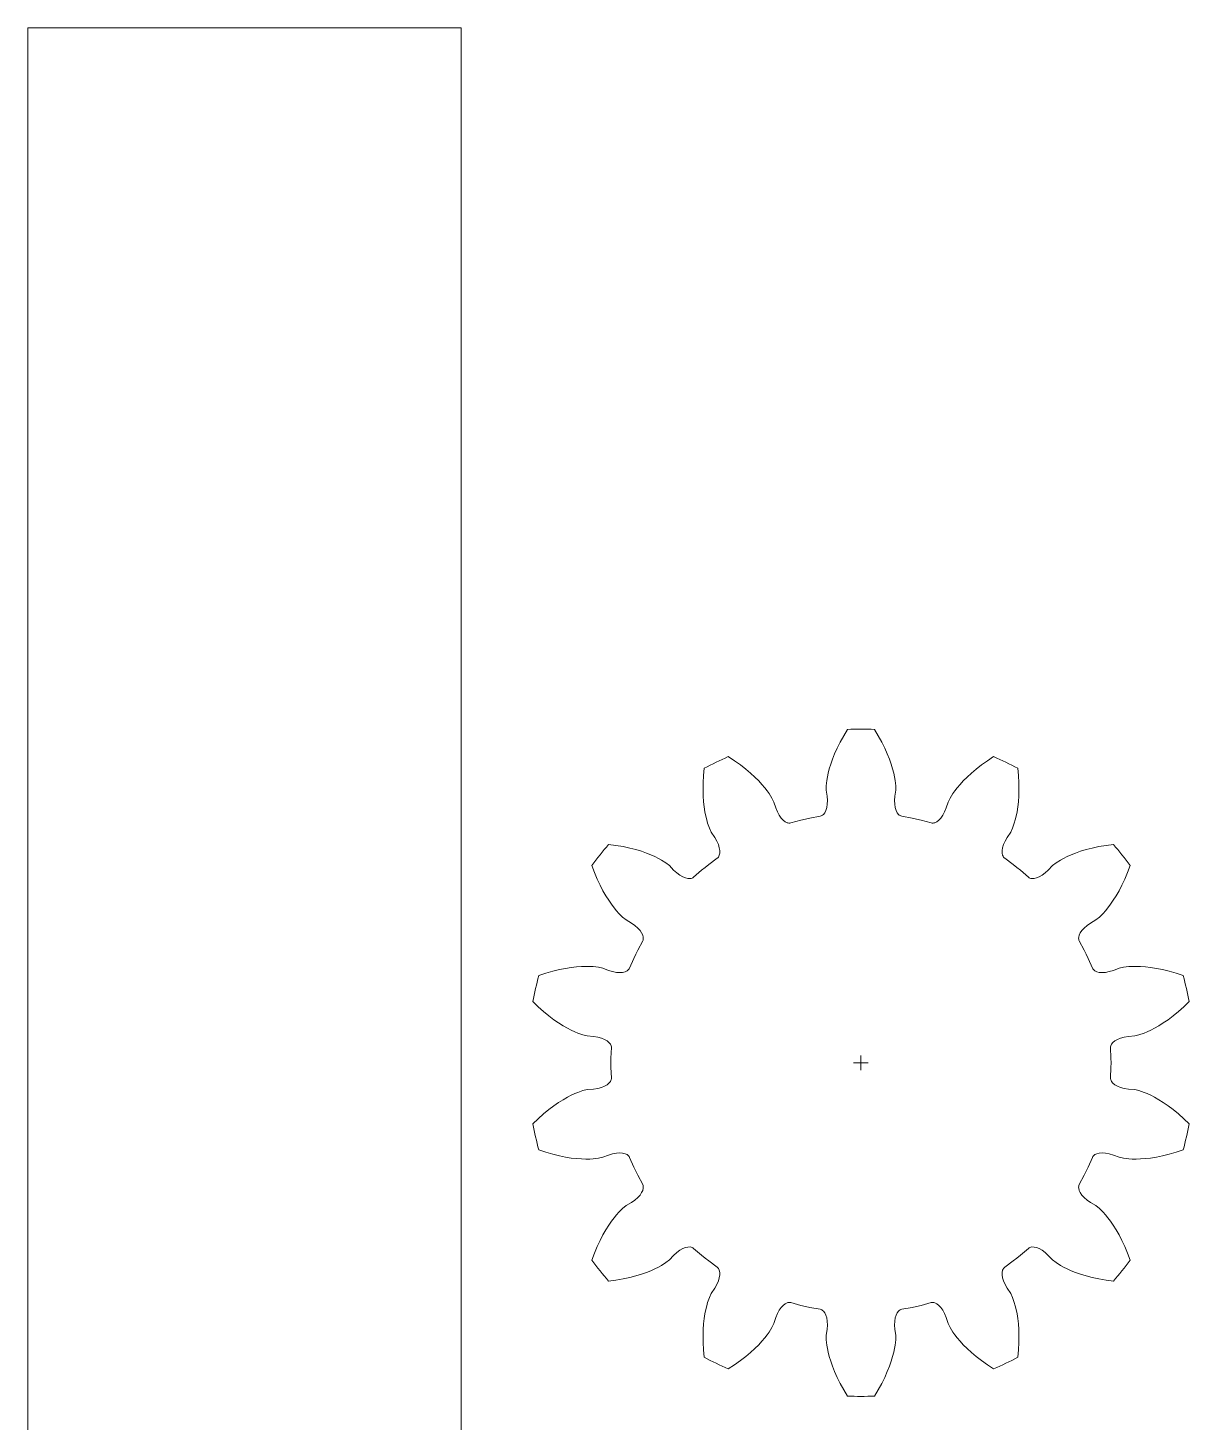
# Model space of a CAD drawing. Header units: millimetres. Extents: x 2 to 401, y -270 to -2.
# Drawn here: x 296 to 363, y -191.9 to -111.4 of the extents above; entities that cross this region are included whole.
import ezdxf

# ---------------------------------------------------------------- set-up
doc = ezdxf.new("R2010")
doc.units = ezdxf.units.MM
doc.header["$MEASUREMENT"] = 0
doc.layers.add('Layer 1', color=7, linetype='Continuous', lineweight=0)

# ---------------------------------------------------------------- blocks, each defined once
blk = doc.blocks.new('Block_6')
at = {"layer": 'Layer 1', "color": 12, "lineweight": 5, "true_color": 0xe30613}
for p, q in [((343.65, -171.14), (344.497, -171.14)), ((344.074, -170.717), (344.074, -171.563))]:
    blk.add_line(p, q, dxfattribs=at)
blk = doc.blocks.new('Block_5')
at = {"layer": 'Layer 1', "color": 12, "lineweight": 9, "true_color": 0xe30613}
blk.add_open_spline([(328.693, -182.134), (328.693, -182.134), (328.853, -181.748), (328.853, -181.748), (328.853, -181.748), (329.018, -181.393), (329.018, -181.393), (329.018, -181.393), (329.185, -181.07), (329.185, -181.07), (329.185, -181.07), (329.351, -180.779), (329.351, -180.779), (329.351, -180.779), (329.514, -180.519), (329.514, -180.519), (329.514, -180.519), (329.673, -180.288), (329.673, -180.288), (329.673, -180.288), (329.824, -180.087), (329.824, -180.087), (329.824, -180.087), (329.966, -179.914), (329.966, -179.914), (329.966, -179.914), (330.097, -179.767), (330.097, -179.767), (330.097, -179.767), (330.316, -179.549), (330.316, -179.549), (330.316, -179.549), (330.514, -179.387), (330.514, -179.387), (330.514, -179.387), (330.826, -179.206), (330.826, -179.206), (330.826, -179.206), (331.026, -179.064), (331.026, -179.064), (331.026, -179.064), (331.191, -178.92), (331.191, -178.92), (331.191, -178.92), (331.322, -178.777), (331.322, -178.777), (331.322, -178.777), (331.418, -178.639), (331.418, -178.639), (331.418, -178.639), (331.481, -178.507), (331.481, -178.507), (331.481, -178.507), (331.511, -178.384), (331.511, -178.384), (331.511, -178.384), (331.514, -178.327), (331.514, -178.327), (331.514, -178.327), (331.509, -178.273), (331.509, -178.273), (331.509, -178.273), (331.496, -178.222), (331.496, -178.222), (331.496, -178.222), (331.476, -178.175), (331.476, -178.175), (331.476, -178.175), (331.191, -177.638), (331.191, -177.638), (331.191, -177.638), (331.074, -177.4), (331.074, -177.4), (331.074, -177.4), (330.961, -177.161), (330.961, -177.161), (330.961, -177.161), (330.719, -176.602), (330.719, -176.602), (330.719, -176.602), (330.695, -176.557), (330.695, -176.557), (330.695, -176.557), (330.663, -176.516), (330.663, -176.516), (330.663, -176.516), (330.624, -176.479), (330.624, -176.479), (330.624, -176.479), (330.577, -176.445), (330.577, -176.445), (330.577, -176.445), (330.462, -176.392), (330.462, -176.392), (330.462, -176.392), (330.32, -176.359), (330.32, -176.359), (330.32, -176.359), (330.152, -176.348), (330.152, -176.348), (330.152, -176.348), (329.959, -176.361), (329.959, -176.361), (329.959, -176.361), (329.744, -176.4), (329.744, -176.4), (329.744, -176.4), (329.508, -176.468), (329.508, -176.468), (329.508, -176.468), (329.171, -176.599), (329.171, -176.599), (329.171, -176.599), (328.921, -176.653), (328.921, -176.653), (328.921, -176.653), (328.614, -176.689), (328.614, -176.689), (328.614, -176.689), (328.418, -176.699), (328.418, -176.699), (328.418, -176.699), (328.194, -176.702), (328.194, -176.702), (328.194, -176.702), (327.942, -176.695), (327.942, -176.695), (327.942, -176.695), (327.663, -176.675), (327.663, -176.675), (327.663, -176.675), (327.358, -176.641), (327.358, -176.641), (327.358, -176.641), (327.027, -176.589), (327.027, -176.589), (327.027, -176.589), (326.671, -176.518), (326.671, -176.518), (326.671, -176.518), (326.29, -176.426), (326.29, -176.426), (326.29, -176.426), (325.888, -176.31), (325.888, -176.31), (325.888, -176.31), (325.483, -176.175), (325.483, -176.175), (325.348, -175.678), (325.234, -175.176), (325.139, -174.67), (325.139, -174.67), (325.446, -174.372), (325.446, -174.372), (325.446, -174.372), (325.758, -174.093), (325.758, -174.093), (325.758, -174.093), (326.061, -173.845), (326.061, -173.845), (326.061, -173.845), (326.351, -173.627), (326.351, -173.627), (326.351, -173.627), (326.627, -173.436), (326.627, -173.436), (326.627, -173.436), (326.887, -173.273), (326.887, -173.273), (326.887, -173.273), (327.13, -173.134), (327.13, -173.134), (327.13, -173.134), (327.353, -173.018), (327.353, -173.018), (327.353, -173.018), (327.556, -172.924), (327.556, -172.924), (327.556, -172.924), (327.738, -172.848), (327.738, -172.848), (327.738, -172.848), (328.03, -172.747), (328.03, -172.747), (328.03, -172.747), (328.278, -172.687), (328.278, -172.687), (328.278, -172.687), (328.638, -172.659), (328.638, -172.659), (328.638, -172.659), (328.88, -172.618), (328.88, -172.618), (328.88, -172.618), (329.091, -172.56), (329.091, -172.56), (329.091, -172.56), (329.271, -172.488), (329.271, -172.488), (329.271, -172.488), (329.418, -172.405), (329.418, -172.405), (329.418, -172.405), (329.531, -172.314), (329.531, -172.314), (329.531, -172.314), (329.612, -172.216), (329.612, -172.216), (329.612, -172.216), (329.639, -172.165), (329.639, -172.165), (329.639, -172.165), (329.658, -172.115), (329.658, -172.115), (329.658, -172.115), (329.669, -172.064), (329.669, -172.064), (329.669, -172.064), (329.671, -172.013), (329.671, -172.013), (329.671, -172.013), (329.647, -171.404), (329.647, -171.404), (329.647, -171.404), (329.645, -171.14), (329.645, -171.14), (329.645, -171.14), (329.647, -170.875), (329.647, -170.875), (329.647, -170.875), (329.671, -170.267), (329.671, -170.267), (329.671, -170.267), (329.669, -170.216), (329.669, -170.216), (329.669, -170.216), (329.658, -170.165), (329.658, -170.165), (329.658, -170.165), (329.639, -170.114), (329.639, -170.114), (329.639, -170.114), (329.612, -170.064), (329.612, -170.064), (329.612, -170.064), (329.531, -169.966), (329.531, -169.966), (329.531, -169.966), (329.418, -169.874), (329.418, -169.874), (329.418, -169.874), (329.271, -169.791), (329.271, -169.791), (329.271, -169.791), (329.091, -169.72), (329.091, -169.72), (329.091, -169.72), (328.88, -169.662), (328.88, -169.662), (328.88, -169.662), (328.638, -169.621), (328.638, -169.621), (328.638, -169.621), (328.278, -169.592), (328.278, -169.592), (328.278, -169.592), (328.03, -169.533), (328.03, -169.533), (328.03, -169.533), (327.738, -169.431), (327.738, -169.431), (327.738, -169.431), (327.556, -169.356), (327.556, -169.356), (327.556, -169.356), (327.353, -169.261), (327.353, -169.261), (327.353, -169.261), (327.13, -169.146), (327.13, -169.146), (327.13, -169.146), (326.887, -169.007), (326.887, -169.007), (326.887, -169.007), (326.627, -168.843), (326.627, -168.843), (326.627, -168.843), (326.351, -168.653), (326.351, -168.653), (326.351, -168.653), (326.061, -168.435), (326.061, -168.435), (326.061, -168.435), (325.758, -168.186), (325.758, -168.186), (325.758, -168.186), (325.446, -167.908), (325.446, -167.908), (325.446, -167.908), (325.139, -167.61), (325.139, -167.61), (325.234, -167.104), (325.348, -166.602), (325.483, -166.105), (325.483, -166.105), (325.888, -165.969), (325.888, -165.969), (325.888, -165.969), (326.29, -165.854), (326.29, -165.854), (326.29, -165.854), (326.671, -165.761), (326.671, -165.761), (326.671, -165.761), (327.027, -165.691), (327.027, -165.691), (327.027, -165.691), (327.358, -165.639), (327.358, -165.639), (327.358, -165.639), (327.663, -165.605), (327.663, -165.605), (327.663, -165.605), (327.942, -165.585), (327.942, -165.585), (327.942, -165.585), (328.194, -165.577), (328.194, -165.577), (328.194, -165.577), (328.418, -165.58), (328.418, -165.58), (328.418, -165.58), (328.614, -165.591), (328.614, -165.591), (328.614, -165.591), (328.921, -165.627), (328.921, -165.627), (328.921, -165.627), (329.171, -165.681), (329.171, -165.681), (329.171, -165.681), (329.508, -165.811), (329.508, -165.811), (329.508, -165.811), (329.744, -165.879), (329.744, -165.879), (329.744, -165.879), (329.959, -165.919), (329.959, -165.919), (329.959, -165.919), (330.152, -165.932), (330.152, -165.932), (330.152, -165.932), (330.32, -165.921), (330.32, -165.921), (330.32, -165.921), (330.462, -165.888), (330.462, -165.888), (330.462, -165.888), (330.577, -165.834), (330.577, -165.834), (330.577, -165.834), (330.624, -165.801), (330.624, -165.801), (330.624, -165.801), (330.663, -165.764), (330.663, -165.764), (330.663, -165.764), (330.695, -165.722), (330.695, -165.722), (330.695, -165.722), (330.719, -165.677), (330.719, -165.677), (330.719, -165.677), (330.961, -165.119), (330.961, -165.119), (330.961, -165.119), (331.074, -164.879), (331.074, -164.879), (331.074, -164.879), (331.191, -164.642), (331.191, -164.642), (331.191, -164.642), (331.476, -164.104), (331.476, -164.104), (331.476, -164.104), (331.496, -164.058), (331.496, -164.058), (331.496, -164.058), (331.509, -164.007), (331.509, -164.007), (331.509, -164.007), (331.514, -163.953), (331.514, -163.953), (331.514, -163.953), (331.511, -163.896), (331.511, -163.896), (331.511, -163.896), (331.481, -163.773), (331.481, -163.773), (331.481, -163.773), (331.418, -163.641), (331.418, -163.641), (331.418, -163.641), (331.322, -163.502), (331.322, -163.502), (331.322, -163.502), (331.191, -163.36), (331.191, -163.36), (331.191, -163.36), (331.026, -163.216), (331.026, -163.216), (331.026, -163.216), (330.826, -163.074), (330.826, -163.074), (330.826, -163.074), (330.514, -162.892), (330.514, -162.892), (330.514, -162.892), (330.316, -162.731), (330.316, -162.731), (330.316, -162.731), (330.097, -162.513), (330.097, -162.513), (330.097, -162.513), (329.966, -162.366), (329.966, -162.366), (329.966, -162.366), (329.824, -162.193), (329.824, -162.193), (329.824, -162.193), (329.673, -161.991), (329.673, -161.991), (329.673, -161.991), (329.514, -161.761), (329.514, -161.761), (329.514, -161.761), (329.351, -161.501), (329.351, -161.501), (329.351, -161.501), (329.185, -161.209), (329.185, -161.209), (329.185, -161.209), (329.018, -160.887), (329.018, -160.887), (329.018, -160.887), (328.853, -160.532), (328.853, -160.532), (328.853, -160.532), (328.693, -160.146), (328.693, -160.146), (328.693, -160.146), (328.546, -159.744), (328.546, -159.744), (328.85, -159.329), (329.172, -158.926), (329.508, -158.537), (329.508, -158.537), (329.933, -158.591), (329.933, -158.591), (329.933, -158.591), (330.345, -158.661), (330.345, -158.661), (330.345, -158.661), (330.728, -158.743), (330.728, -158.743), (330.728, -158.743), (331.079, -158.834), (331.079, -158.834), (331.079, -158.834), (331.4, -158.931), (331.4, -158.931), (331.4, -158.931), (331.69, -159.032), (331.69, -159.032), (331.69, -159.032), (331.95, -159.136), (331.95, -159.136), (331.95, -159.136), (332.18, -159.238), (332.18, -159.238), (332.18, -159.238), (332.381, -159.338), (332.381, -159.338), (332.381, -159.338), (332.553, -159.433), (332.553, -159.433), (332.553, -159.433), (332.814, -159.598), (332.814, -159.598), (332.814, -159.598), (333.016, -159.755), (333.016, -159.755), (333.016, -159.755), (333.262, -160.019), (333.262, -160.019), (333.262, -160.019), (333.445, -160.182), (333.445, -160.182), (333.445, -160.182), (333.622, -160.311), (333.622, -160.311), (333.622, -160.311), (333.79, -160.407), (333.79, -160.407), (333.79, -160.407), (333.946, -160.47), (333.946, -160.47), (333.946, -160.47), (334.089, -160.502), (334.089, -160.502), (334.089, -160.502), (334.216, -160.504), (334.216, -160.504), (334.216, -160.504), (334.272, -160.494), (334.272, -160.494), (334.272, -160.494), (334.324, -160.477), (334.324, -160.477), (334.324, -160.477), (334.37, -160.454), (334.37, -160.454), (334.37, -160.454), (334.412, -160.424), (334.412, -160.424), (334.412, -160.424), (334.872, -160.026), (334.872, -160.026), (334.872, -160.026), (335.077, -159.859), (335.077, -159.859), (335.077, -159.859), (335.286, -159.696), (335.286, -159.696), (335.286, -159.696), (335.776, -159.335), (335.776, -159.335), (335.776, -159.335), (335.815, -159.302), (335.815, -159.302), (335.815, -159.302), (335.848, -159.262), (335.848, -159.262), (335.848, -159.262), (335.876, -159.215), (335.876, -159.215), (335.876, -159.215), (335.898, -159.162), (335.898, -159.162), (335.898, -159.162), (335.924, -159.038), (335.924, -159.038), (335.924, -159.038), (335.925, -158.892), (335.925, -158.892), (335.925, -158.892), (335.898, -158.726), (335.898, -158.726), (335.898, -158.726), (335.843, -158.541), (335.843, -158.541), (335.843, -158.541), (335.756, -158.34), (335.756, -158.34), (335.756, -158.34), (335.638, -158.125), (335.638, -158.125), (335.638, -158.125), (335.435, -157.826), (335.435, -157.826), (335.435, -157.826), (335.327, -157.594), (335.327, -157.594), (335.327, -157.594), (335.224, -157.303), (335.224, -157.303), (335.224, -157.303), (335.17, -157.114), (335.17, -157.114), (335.17, -157.114), (335.117, -156.896), (335.117, -156.896), (335.117, -156.896), (335.068, -156.649), (335.068, -156.649), (335.068, -156.649), (335.025, -156.372), (335.025, -156.372), (335.025, -156.372), (334.991, -156.067), (334.991, -156.067), (334.991, -156.067), (334.968, -155.733), (334.968, -155.733), (334.968, -155.733), (334.958, -155.37), (334.958, -155.37), (334.958, -155.37), (334.963, -154.979), (334.963, -154.979), (334.963, -154.979), (334.986, -154.561), (334.986, -154.561), (334.986, -154.561), (335.028, -154.135), (335.028, -154.135), (335.482, -153.894), (335.947, -153.67), (336.419, -153.466), (336.419, -153.466), (336.778, -153.698), (336.778, -153.698), (336.778, -153.698), (337.119, -153.941), (337.119, -153.941), (337.119, -153.941), (337.428, -154.18), (337.428, -154.18), (337.428, -154.18), (337.705, -154.414), (337.705, -154.414), (337.705, -154.414), (337.952, -154.641), (337.952, -154.641), (337.952, -154.641), (338.17, -154.858), (338.17, -154.858), (338.17, -154.858), (338.359, -155.064), (338.359, -155.064), (338.359, -155.064), (338.522, -155.257), (338.522, -155.257), (338.522, -155.257), (338.659, -155.434), (338.659, -155.434), (338.659, -155.434), (338.773, -155.593), (338.773, -155.593), (338.773, -155.593), (338.937, -155.856), (338.937, -155.856), (338.937, -155.856), (339.05, -156.085), (339.05, -156.085), (339.05, -156.085), (339.158, -156.429), (339.158, -156.429), (339.158, -156.429), (339.252, -156.656), (339.252, -156.656), (339.252, -156.656), (339.355, -156.849), (339.355, -156.849), (339.355, -156.849), (339.465, -157.008), (339.465, -157.008), (339.465, -157.008), (339.579, -157.133), (339.579, -157.133), (339.579, -157.133), (339.693, -157.223), (339.693, -157.223), (339.693, -157.223), (339.807, -157.28), (339.807, -157.28), (339.807, -157.28), (339.862, -157.296), (339.862, -157.296), (339.862, -157.296), (339.916, -157.303), (339.916, -157.303), (339.916, -157.303), (339.968, -157.302), (339.968, -157.302), (339.968, -157.302), (340.018, -157.293), (340.018, -157.293), (340.018, -157.293), (340.605, -157.134), (340.605, -157.134), (340.605, -157.134), (340.863, -157.073), (340.863, -157.073), (340.863, -157.073), (341.122, -157.016), (341.122, -157.016), (341.122, -157.016), (341.72, -156.904), (341.72, -156.904), (341.72, -156.904), (341.769, -156.891), (341.769, -156.891), (341.769, -156.891), (341.816, -156.869), (341.816, -156.869), (341.816, -156.869), (341.862, -156.839), (341.862, -156.839), (341.862, -156.839), (341.905, -156.801), (341.905, -156.801), (341.905, -156.801), (341.982, -156.701), (341.982, -156.701), (341.982, -156.701), (342.046, -156.57), (342.046, -156.57), (342.046, -156.57), (342.094, -156.408), (342.094, -156.408), (342.094, -156.408), (342.124, -156.217), (342.124, -156.217), (342.124, -156.217), (342.134, -155.998), (342.134, -155.998), (342.134, -155.998), (342.12, -155.753), (342.12, -155.753), (342.12, -155.753), (342.067, -155.396), (342.067, -155.396), (342.067, -155.396), (342.071, -155.141), (342.071, -155.141), (342.071, -155.141), (342.104, -154.833), (342.104, -154.833), (342.104, -154.833), (342.137, -154.64), (342.137, -154.64), (342.137, -154.64), (342.184, -154.421), (342.184, -154.421), (342.184, -154.421), (342.247, -154.177), (342.247, -154.177), (342.247, -154.177), (342.329, -153.909), (342.329, -153.909), (342.329, -153.909), (342.43, -153.619), (342.43, -153.619), (342.43, -153.619), (342.554, -153.308), (342.554, -153.308), (342.554, -153.308), (342.703, -152.976), (342.703, -152.976), (342.703, -152.976), (342.877, -152.626), (342.877, -152.626), (342.877, -152.626), (343.08, -152.26), (343.08, -152.26), (343.08, -152.26), (343.302, -151.895), (343.302, -151.895), (343.816, -151.874), (344.331, -151.874), (344.846, -151.895), (344.846, -151.895), (345.068, -152.26), (345.068, -152.26), (345.068, -152.26), (345.27, -152.626), (345.27, -152.626), (345.27, -152.626), (345.445, -152.976), (345.445, -152.976), (345.445, -152.976), (345.593, -153.308), (345.593, -153.308), (345.593, -153.308), (345.717, -153.619), (345.717, -153.619), (345.717, -153.619), (345.818, -153.909), (345.818, -153.909), (345.818, -153.909), (345.9, -154.177), (345.9, -154.177), (345.9, -154.177), (345.963, -154.421), (345.963, -154.421), (345.963, -154.421), (346.01, -154.64), (346.01, -154.64), (346.01, -154.64), (346.043, -154.833), (346.043, -154.833), (346.043, -154.833), (346.077, -155.141), (346.077, -155.141), (346.077, -155.141), (346.08, -155.396), (346.08, -155.396), (346.08, -155.396), (346.027, -155.753), (346.027, -155.753), (346.027, -155.753), (346.014, -155.998), (346.014, -155.998), (346.014, -155.998), (346.023, -156.217), (346.023, -156.217), (346.023, -156.217), (346.053, -156.408), (346.053, -156.408), (346.053, -156.408), (346.101, -156.57), (346.101, -156.57), (346.101, -156.57), (346.165, -156.701), (346.165, -156.701), (346.165, -156.701), (346.243, -156.801), (346.243, -156.801), (346.243, -156.801), (346.286, -156.839), (346.286, -156.839), (346.286, -156.839), (346.331, -156.869), (346.331, -156.869), (346.331, -156.869), (346.378, -156.891), (346.378, -156.891), (346.378, -156.891), (346.428, -156.904), (346.428, -156.904), (346.428, -156.904), (347.026, -157.016), (347.026, -157.016), (347.026, -157.016), (347.284, -157.073), (347.284, -157.073), (347.284, -157.073), (347.542, -157.134), (347.542, -157.134), (347.542, -157.134), (348.129, -157.293), (348.129, -157.293), (348.129, -157.293), (348.18, -157.302), (348.18, -157.302), (348.18, -157.302), (348.232, -157.303), (348.232, -157.303), (348.232, -157.303), (348.286, -157.296), (348.286, -157.296), (348.286, -157.296), (348.341, -157.28), (348.341, -157.28), (348.341, -157.28), (348.454, -157.223), (348.454, -157.223), (348.454, -157.223), (348.569, -157.133), (348.569, -157.133), (348.569, -157.133), (348.682, -157.008), (348.682, -157.008), (348.682, -157.008), (348.792, -156.849), (348.792, -156.849), (348.792, -156.849), (348.895, -156.656), (348.895, -156.656), (348.895, -156.656), (348.99, -156.429), (348.99, -156.429), (348.99, -156.429), (349.097, -156.085), (349.097, -156.085), (349.097, -156.085), (349.211, -155.856), (349.211, -155.856), (349.211, -155.856), (349.374, -155.593), (349.374, -155.593), (349.374, -155.593), (349.488, -155.434), (349.488, -155.434), (349.488, -155.434), (349.626, -155.257), (349.626, -155.257), (349.626, -155.257), (349.788, -155.064), (349.788, -155.064), (349.788, -155.064), (349.978, -154.858), (349.978, -154.858), (349.978, -154.858), (350.195, -154.641), (350.195, -154.641), (350.195, -154.641), (350.442, -154.414), (350.442, -154.414), (350.442, -154.414), (350.719, -154.18), (350.719, -154.18), (350.719, -154.18), (351.029, -153.941), (351.029, -153.941), (351.029, -153.941), (351.37, -153.698), (351.37, -153.698), (351.37, -153.698), (351.728, -153.466), (351.728, -153.466), (352.201, -153.67), (352.665, -153.894), (353.119, -154.135), (353.119, -154.135), (353.161, -154.561), (353.161, -154.561), (353.161, -154.561), (353.184, -154.979), (353.184, -154.979), (353.184, -154.979), (353.19, -155.37), (353.19, -155.37), (353.19, -155.37), (353.179, -155.733), (353.179, -155.733), (353.179, -155.733), (353.156, -156.067), (353.156, -156.067), (353.156, -156.067), (353.122, -156.372), (353.122, -156.372), (353.122, -156.372), (353.079, -156.649), (353.079, -156.649), (353.079, -156.649), (353.03, -156.896), (353.03, -156.896), (353.03, -156.896), (352.977, -157.114), (352.977, -157.114), (352.977, -157.114), (352.923, -157.303), (352.923, -157.303), (352.923, -157.303), (352.82, -157.594), (352.82, -157.594), (352.82, -157.594), (352.712, -157.826), (352.712, -157.826), (352.712, -157.826), (352.51, -158.125), (352.51, -158.125), (352.51, -158.125), (352.391, -158.34), (352.391, -158.34), (352.391, -158.34), (352.305, -158.541), (352.305, -158.541), (352.305, -158.541), (352.249, -158.726), (352.249, -158.726), (352.249, -158.726), (352.222, -158.892), (352.222, -158.892), (352.222, -158.892), (352.223, -159.038), (352.223, -159.038), (352.223, -159.038), (352.249, -159.162), (352.249, -159.162), (352.249, -159.162), (352.271, -159.215), (352.271, -159.215), (352.271, -159.215), (352.299, -159.262), (352.299, -159.262), (352.299, -159.262), (352.333, -159.302), (352.333, -159.302), (352.333, -159.302), (352.371, -159.335), (352.371, -159.335), (352.371, -159.335), (352.861, -159.696), (352.861, -159.696), (352.861, -159.696), (353.07, -159.859), (353.07, -159.859), (353.07, -159.859), (353.275, -160.026), (353.275, -160.026), (353.275, -160.026), (353.736, -160.424), (353.736, -160.424), (353.736, -160.424), (353.777, -160.454), (353.777, -160.454), (353.777, -160.454), (353.823, -160.477), (353.823, -160.477), (353.823, -160.477), (353.875, -160.494), (353.875, -160.494), (353.875, -160.494), (353.932, -160.504), (353.932, -160.504), (353.932, -160.504), (354.058, -160.502), (354.058, -160.502), (354.058, -160.502), (354.201, -160.47), (354.201, -160.47), (354.201, -160.47), (354.357, -160.407), (354.357, -160.407), (354.357, -160.407), (354.525, -160.311), (354.525, -160.311), (354.525, -160.311), (354.702, -160.182), (354.702, -160.182), (354.702, -160.182), (354.885, -160.019), (354.885, -160.019), (354.885, -160.019), (355.132, -159.755), (355.132, -159.755), (355.132, -159.755), (355.333, -159.598), (355.333, -159.598), (355.333, -159.598), (355.595, -159.433), (355.595, -159.433), (355.595, -159.433), (355.767, -159.338), (355.767, -159.338), (355.767, -159.338), (355.967, -159.238), (355.967, -159.238), (355.967, -159.238), (356.197, -159.136), (356.197, -159.136), (356.197, -159.136), (356.457, -159.032), (356.457, -159.032), (356.457, -159.032), (356.747, -158.931), (356.747, -158.931), (356.747, -158.931), (357.068, -158.834), (357.068, -158.834), (357.068, -158.834), (357.42, -158.743), (357.42, -158.743), (357.42, -158.743), (357.802, -158.661), (357.802, -158.661), (357.802, -158.661), (358.215, -158.591), (358.215, -158.591), (358.215, -158.591), (358.639, -158.537), (358.639, -158.537), (358.976, -158.926), (359.297, -159.329), (359.601, -159.744), (359.601, -159.744), (359.454, -160.146), (359.454, -160.146), (359.454, -160.146), (359.294, -160.532), (359.294, -160.532), (359.294, -160.532), (359.129, -160.887), (359.129, -160.887), (359.129, -160.887), (358.963, -161.209), (358.963, -161.209), (358.963, -161.209), (358.796, -161.501), (358.796, -161.501), (358.796, -161.501), (358.633, -161.761), (358.633, -161.761), (358.633, -161.761), (358.474, -161.991), (358.474, -161.991), (358.474, -161.991), (358.323, -162.193), (358.323, -162.193), (358.323, -162.193), (358.181, -162.366), (358.181, -162.366), (358.181, -162.366), (358.051, -162.513), (358.051, -162.513), (358.051, -162.513), (357.831, -162.731), (357.831, -162.731), (357.831, -162.731), (357.633, -162.892), (357.633, -162.892), (357.633, -162.892), (357.321, -163.074), (357.321, -163.074), (357.321, -163.074), (357.121, -163.216), (357.121, -163.216), (357.121, -163.216), (356.956, -163.36), (356.956, -163.36), (356.956, -163.36), (356.826, -163.502), (356.826, -163.502), (356.826, -163.502), (356.729, -163.641), (356.729, -163.641), (356.729, -163.641), (356.666, -163.773), (356.666, -163.773), (356.666, -163.773), (356.636, -163.896), (356.636, -163.896), (356.636, -163.896), (356.633, -163.953), (356.633, -163.953), (356.633, -163.953), (356.638, -164.007), (356.638, -164.007), (356.638, -164.007), (356.651, -164.058), (356.651, -164.058), (356.651, -164.058), (356.671, -164.104), (356.671, -164.104), (356.671, -164.104), (356.957, -164.642), (356.957, -164.642), (356.957, -164.642), (357.073, -164.879), (357.073, -164.879), (357.073, -164.879), (357.186, -165.119), (357.186, -165.119), (357.186, -165.119), (357.428, -165.677), (357.428, -165.677), (357.428, -165.677), (357.452, -165.722), (357.452, -165.722), (357.452, -165.722), (357.484, -165.764), (357.484, -165.764), (357.484, -165.764), (357.524, -165.801), (357.524, -165.801), (357.524, -165.801), (357.57, -165.834), (357.57, -165.834), (357.57, -165.834), (357.685, -165.888), (357.685, -165.888), (357.685, -165.888), (357.827, -165.921), (357.827, -165.921), (357.827, -165.921), (357.996, -165.932), (357.996, -165.932), (357.996, -165.932), (358.188, -165.919), (358.188, -165.919), (358.188, -165.919), (358.404, -165.879), (358.404, -165.879), (358.404, -165.879), (358.64, -165.811), (358.64, -165.811), (358.64, -165.811), (358.976, -165.681), (358.976, -165.681), (358.976, -165.681), (359.226, -165.627), (359.226, -165.627), (359.226, -165.627), (359.533, -165.591), (359.533, -165.591), (359.533, -165.591), (359.729, -165.58), (359.729, -165.58), (359.729, -165.58), (359.953, -165.577), (359.953, -165.577), (359.953, -165.577), (360.205, -165.585), (360.205, -165.585), (360.205, -165.585), (360.484, -165.605), (360.484, -165.605), (360.484, -165.605), (360.789, -165.639), (360.789, -165.639), (360.789, -165.639), (361.121, -165.691), (361.121, -165.691), (361.121, -165.691), (361.477, -165.761), (361.477, -165.761), (361.477, -165.761), (361.857, -165.854), (361.857, -165.854), (361.857, -165.854), (362.259, -165.969), (362.259, -165.969), (362.259, -165.969), (362.665, -166.105), (362.665, -166.105), (362.799, -166.602), (362.914, -167.104), (363.008, -167.61), (363.008, -167.61), (362.701, -167.908), (362.701, -167.908), (362.701, -167.908), (362.389, -168.186), (362.389, -168.186), (362.389, -168.186), (362.087, -168.435), (362.087, -168.435), (362.087, -168.435), (361.797, -168.653), (361.797, -168.653), (361.797, -168.653), (361.521, -168.843), (361.521, -168.843), (361.521, -168.843), (361.261, -169.007), (361.261, -169.007), (361.261, -169.007), (361.018, -169.146), (361.018, -169.146), (361.018, -169.146), (360.794, -169.261), (360.794, -169.261), (360.794, -169.261), (360.591, -169.356), (360.591, -169.356), (360.591, -169.356), (360.41, -169.431), (360.41, -169.431), (360.41, -169.431), (360.117, -169.533), (360.117, -169.533), (360.117, -169.533), (359.869, -169.592), (359.869, -169.592), (359.869, -169.592), (359.509, -169.621), (359.509, -169.621), (359.509, -169.621), (359.267, -169.662), (359.267, -169.662), (359.267, -169.662), (359.056, -169.72), (359.056, -169.72), (359.056, -169.72), (358.877, -169.791), (358.877, -169.791), (358.877, -169.791), (358.73, -169.874), (358.73, -169.874), (358.73, -169.874), (358.616, -169.966), (358.616, -169.966), (358.616, -169.966), (358.535, -170.064), (358.535, -170.064), (358.535, -170.064), (358.508, -170.114), (358.508, -170.114), (358.508, -170.114), (358.489, -170.165), (358.489, -170.165), (358.489, -170.165), (358.478, -170.216), (358.478, -170.216), (358.478, -170.216), (358.476, -170.267), (358.476, -170.267), (358.476, -170.267), (358.5, -170.875), (358.5, -170.875), (358.5, -170.875), (358.502, -171.14), (358.502, -171.14), (358.502, -171.14), (358.5, -171.404), (358.5, -171.404), (358.5, -171.404), (358.476, -172.013), (358.476, -172.013), (358.476, -172.013), (358.478, -172.064), (358.478, -172.064), (358.478, -172.064), (358.489, -172.115), (358.489, -172.115), (358.489, -172.115), (358.508, -172.165), (358.508, -172.165), (358.508, -172.165), (358.535, -172.216), (358.535, -172.216), (358.535, -172.216), (358.616, -172.314), (358.616, -172.314), (358.616, -172.314), (358.73, -172.405), (358.73, -172.405), (358.73, -172.405), (358.877, -172.488), (358.877, -172.488), (358.877, -172.488), (359.056, -172.56), (359.056, -172.56), (359.056, -172.56), (359.267, -172.618), (359.267, -172.618), (359.267, -172.618), (359.509, -172.659), (359.509, -172.659), (359.509, -172.659), (359.869, -172.687), (359.869, -172.687), (359.869, -172.687), (360.117, -172.747), (360.117, -172.747), (360.117, -172.747), (360.41, -172.848), (360.41, -172.848), (360.41, -172.848), (360.591, -172.924), (360.591, -172.924), (360.591, -172.924), (360.794, -173.018), (360.794, -173.018), (360.794, -173.018), (361.018, -173.134), (361.018, -173.134), (361.018, -173.134), (361.261, -173.273), (361.261, -173.273), (361.261, -173.273), (361.521, -173.436), (361.521, -173.436), (361.521, -173.436), (361.797, -173.627), (361.797, -173.627), (361.797, -173.627), (362.087, -173.845), (362.087, -173.845), (362.087, -173.845), (362.389, -174.093), (362.389, -174.093), (362.389, -174.093), (362.701, -174.372), (362.701, -174.372), (362.701, -174.372), (363.008, -174.67), (363.008, -174.67), (362.914, -175.176), (362.799, -175.678), (362.665, -176.175), (362.665, -176.175), (362.259, -176.31), (362.259, -176.31), (362.259, -176.31), (361.857, -176.426), (361.857, -176.426), (361.857, -176.426), (361.477, -176.518), (361.477, -176.518), (361.477, -176.518), (361.121, -176.589), (361.121, -176.589), (361.121, -176.589), (360.789, -176.641), (360.789, -176.641), (360.789, -176.641), (360.484, -176.675), (360.484, -176.675), (360.484, -176.675), (360.205, -176.695), (360.205, -176.695), (360.205, -176.695), (359.953, -176.702), (359.953, -176.702), (359.953, -176.702), (359.729, -176.699), (359.729, -176.699), (359.729, -176.699), (359.533, -176.689), (359.533, -176.689), (359.533, -176.689), (359.226, -176.653), (359.226, -176.653), (359.226, -176.653), (358.976, -176.599), (358.976, -176.599), (358.976, -176.599), (358.64, -176.468), (358.64, -176.468), (358.64, -176.468), (358.404, -176.4), (358.404, -176.4), (358.404, -176.4), (358.188, -176.361), (358.188, -176.361), (358.188, -176.361), (357.996, -176.348), (357.996, -176.348), (357.996, -176.348), (357.827, -176.359), (357.827, -176.359), (357.827, -176.359), (357.685, -176.392), (357.685, -176.392), (357.685, -176.392), (357.57, -176.445), (357.57, -176.445), (357.57, -176.445), (357.524, -176.479), (357.524, -176.479), (357.524, -176.479), (357.484, -176.516), (357.484, -176.516), (357.484, -176.516), (357.452, -176.557), (357.452, -176.557), (357.452, -176.557), (357.428, -176.602), (357.428, -176.602), (357.428, -176.602), (357.186, -177.161), (357.186, -177.161), (357.186, -177.161), (357.073, -177.4), (357.073, -177.4), (357.073, -177.4), (356.957, -177.638), (356.957, -177.638), (356.957, -177.638), (356.671, -178.175), (356.671, -178.175), (356.671, -178.175), (356.651, -178.222), (356.651, -178.222), (356.651, -178.222), (356.638, -178.273), (356.638, -178.273), (356.638, -178.273), (356.633, -178.327), (356.633, -178.327), (356.633, -178.327), (356.636, -178.384), (356.636, -178.384), (356.636, -178.384), (356.666, -178.507), (356.666, -178.507), (356.666, -178.507), (356.729, -178.639), (356.729, -178.639), (356.729, -178.639), (356.826, -178.777), (356.826, -178.777), (356.826, -178.777), (356.956, -178.92), (356.956, -178.92), (356.956, -178.92), (357.121, -179.064), (357.121, -179.064), (357.121, -179.064), (357.321, -179.206), (357.321, -179.206), (357.321, -179.206), (357.633, -179.387), (357.633, -179.387), (357.633, -179.387), (357.831, -179.549), (357.831, -179.549), (357.831, -179.549), (358.051, -179.767), (358.051, -179.767), (358.051, -179.767), (358.181, -179.914), (358.181, -179.914), (358.181, -179.914), (358.323, -180.087), (358.323, -180.087), (358.323, -180.087), (358.474, -180.288), (358.474, -180.288), (358.474, -180.288), (358.633, -180.519), (358.633, -180.519), (358.633, -180.519), (358.796, -180.779), (358.796, -180.779), (358.796, -180.779), (358.963, -181.07), (358.963, -181.07), (358.963, -181.07), (359.129, -181.393), (359.129, -181.393), (359.129, -181.393), (359.294, -181.748), (359.294, -181.748), (359.294, -181.748), (359.454, -182.134), (359.454, -182.134), (359.454, -182.134), (359.601, -182.535), (359.601, -182.535), (359.297, -182.951), (358.976, -183.353), (358.639, -183.743), (358.639, -183.743), (358.215, -183.688), (358.215, -183.688), (358.215, -183.688), (357.802, -183.618), (357.802, -183.618), (357.802, -183.618), (357.42, -183.536), (357.42, -183.536), (357.42, -183.536), (357.068, -183.446), (357.068, -183.446), (357.068, -183.446), (356.747, -183.348), (356.747, -183.348), (356.747, -183.348), (356.457, -183.247), (356.457, -183.247), (356.457, -183.247), (356.197, -183.144), (356.197, -183.144), (356.197, -183.144), (355.967, -183.041), (355.967, -183.041), (355.967, -183.041), (355.767, -182.941), (355.767, -182.941), (355.767, -182.941), (355.595, -182.847), (355.595, -182.847), (355.595, -182.847), (355.333, -182.681), (355.333, -182.681), (355.333, -182.681), (355.132, -182.524), (355.132, -182.524), (355.132, -182.524), (354.885, -182.26), (354.885, -182.26), (354.885, -182.26), (354.702, -182.097), (354.702, -182.097), (354.702, -182.097), (354.525, -181.968), (354.525, -181.968), (354.525, -181.968), (354.357, -181.873), (354.357, -181.873), (354.357, -181.873), (354.201, -181.809), (354.201, -181.809), (354.201, -181.809), (354.058, -181.778), (354.058, -181.778), (354.058, -181.778), (353.932, -181.776), (353.932, -181.776), (353.932, -181.776), (353.875, -181.785), (353.875, -181.785), (353.875, -181.785), (353.823, -181.802), (353.823, -181.802), (353.823, -181.802), (353.777, -181.826), (353.777, -181.826), (353.777, -181.826), (353.736, -181.856), (353.736, -181.856), (353.736, -181.856), (353.275, -182.254), (353.275, -182.254), (353.275, -182.254), (353.07, -182.421), (353.07, -182.421), (353.07, -182.421), (352.861, -182.584), (352.861, -182.584), (352.861, -182.584), (352.371, -182.944), (352.371, -182.944), (352.371, -182.944), (352.333, -182.978), (352.333, -182.978), (352.333, -182.978), (352.299, -183.018), (352.299, -183.018), (352.299, -183.018), (352.271, -183.064), (352.271, -183.064), (352.271, -183.064), (352.249, -183.117), (352.249, -183.117), (352.249, -183.117), (352.223, -183.241), (352.223, -183.241), (352.223, -183.241), (352.222, -183.387), (352.222, -183.387), (352.222, -183.387), (352.249, -183.554), (352.249, -183.554), (352.249, -183.554), (352.305, -183.739), (352.305, -183.739), (352.305, -183.739), (352.391, -183.94), (352.391, -183.94), (352.391, -183.94), (352.51, -184.155), (352.51, -184.155), (352.51, -184.155), (352.712, -184.454), (352.712, -184.454), (352.712, -184.454), (352.82, -184.685), (352.82, -184.685), (352.82, -184.685), (352.923, -184.977), (352.923, -184.977), (352.923, -184.977), (352.977, -185.166), (352.977, -185.166), (352.977, -185.166), (353.03, -185.383), (353.03, -185.383), (353.03, -185.383), (353.079, -185.631), (353.079, -185.631), (353.079, -185.631), (353.122, -185.907), (353.122, -185.907), (353.122, -185.907), (353.156, -186.212), (353.156, -186.212), (353.156, -186.212), (353.179, -186.547), (353.179, -186.547), (353.179, -186.547), (353.19, -186.91), (353.19, -186.91), (353.19, -186.91), (353.184, -187.301), (353.184, -187.301), (353.184, -187.301), (353.161, -187.719), (353.161, -187.719), (353.161, -187.719), (353.119, -188.144), (353.119, -188.144), (352.665, -188.386), (352.201, -188.609), (351.728, -188.814), (351.728, -188.814), (351.37, -188.581), (351.37, -188.581), (351.37, -188.581), (351.029, -188.339), (351.029, -188.339), (351.029, -188.339), (350.719, -188.099), (350.719, -188.099), (350.719, -188.099), (350.442, -187.865), (350.442, -187.865), (350.442, -187.865), (350.195, -187.638), (350.195, -187.638), (350.195, -187.638), (349.978, -187.421), (349.978, -187.421), (349.978, -187.421), (349.788, -187.215), (349.788, -187.215), (349.788, -187.215), (349.626, -187.023), (349.626, -187.023), (349.626, -187.023), (349.488, -186.846), (349.488, -186.846), (349.488, -186.846), (349.374, -186.686), (349.374, -186.686), (349.374, -186.686), (349.211, -186.424), (349.211, -186.424), (349.211, -186.424), (349.097, -186.195), (349.097, -186.195), (349.097, -186.195), (348.99, -185.85), (348.99, -185.85), (348.99, -185.85), (348.895, -185.624), (348.895, -185.624), (348.895, -185.624), (348.792, -185.431), (348.792, -185.431), (348.792, -185.431), (348.682, -185.272), (348.682, -185.272), (348.682, -185.272), (348.569, -185.147), (348.569, -185.147), (348.569, -185.147), (348.454, -185.056), (348.454, -185.056), (348.454, -185.056), (348.341, -185), (348.341, -185), (348.341, -185), (348.286, -184.984), (348.286, -184.984), (348.286, -184.984), (348.232, -184.977), (348.232, -184.977), (348.232, -184.977), (348.18, -184.978), (348.18, -184.978), (348.18, -184.978), (348.129, -184.987), (348.129, -184.987), (348.129, -184.987), (347.542, -185.146), (347.542, -185.146), (347.542, -185.146), (347.284, -185.207), (347.284, -185.207), (347.284, -185.207), (347.026, -185.263), (347.026, -185.263), (347.026, -185.263), (346.428, -185.375), (346.428, -185.375), (346.428, -185.375), (346.378, -185.389), (346.378, -185.389), (346.378, -185.389), (346.331, -185.41), (346.331, -185.41), (346.331, -185.41), (346.286, -185.44), (346.286, -185.44), (346.286, -185.44), (346.243, -185.478), (346.243, -185.478), (346.243, -185.478), (346.165, -185.579), (346.165, -185.579), (346.165, -185.579), (346.101, -185.71), (346.101, -185.71), (346.101, -185.71), (346.053, -185.872), (346.053, -185.872), (346.053, -185.872), (346.023, -186.063), (346.023, -186.063), (346.023, -186.063), (346.014, -186.281), (346.014, -186.281), (346.014, -186.281), (346.027, -186.526), (346.027, -186.526), (346.027, -186.526), (346.08, -186.883), (346.08, -186.883), (346.08, -186.883), (346.077, -187.139), (346.077, -187.139), (346.077, -187.139), (346.043, -187.446), (346.043, -187.446), (346.043, -187.446), (346.01, -187.64), (346.01, -187.64), (346.01, -187.64), (345.963, -187.859), (345.963, -187.859), (345.963, -187.859), (345.9, -188.103), (345.9, -188.103), (345.9, -188.103), (345.818, -188.371), (345.818, -188.371), (345.818, -188.371), (345.717, -188.66), (345.717, -188.66), (345.717, -188.66), (345.593, -188.972), (345.593, -188.972), (345.593, -188.972), (345.445, -189.303), (345.445, -189.303), (345.445, -189.303), (345.27, -189.653), (345.27, -189.653), (345.27, -189.653), (345.068, -190.02), (345.068, -190.02), (345.068, -190.02), (344.846, -190.385), (344.846, -190.385), (344.331, -190.406), (343.816, -190.406), (343.302, -190.385), (343.302, -190.385), (343.08, -190.02), (343.08, -190.02), (343.08, -190.02), (342.877, -189.653), (342.877, -189.653), (342.877, -189.653), (342.703, -189.303), (342.703, -189.303), (342.703, -189.303), (342.554, -188.972), (342.554, -188.972), (342.554, -188.972), (342.43, -188.66), (342.43, -188.66), (342.43, -188.66), (342.329, -188.371), (342.329, -188.371), (342.329, -188.371), (342.247, -188.103), (342.247, -188.103), (342.247, -188.103), (342.184, -187.859), (342.184, -187.859), (342.184, -187.859), (342.137, -187.64), (342.137, -187.64), (342.137, -187.64), (342.104, -187.446), (342.104, -187.446), (342.104, -187.446), (342.071, -187.139), (342.071, -187.139), (342.071, -187.139), (342.067, -186.883), (342.067, -186.883), (342.067, -186.883), (342.12, -186.526), (342.12, -186.526), (342.12, -186.526), (342.134, -186.281), (342.134, -186.281), (342.134, -186.281), (342.124, -186.063), (342.124, -186.063), (342.124, -186.063), (342.094, -185.872), (342.094, -185.872), (342.094, -185.872), (342.046, -185.71), (342.046, -185.71), (342.046, -185.71), (341.982, -185.579), (341.982, -185.579), (341.982, -185.579), (341.905, -185.478), (341.905, -185.478), (341.905, -185.478), (341.862, -185.44), (341.862, -185.44), (341.862, -185.44), (341.816, -185.41), (341.816, -185.41), (341.816, -185.41), (341.769, -185.389), (341.769, -185.389), (341.769, -185.389), (341.72, -185.375), (341.72, -185.375), (341.72, -185.375), (341.122, -185.263), (341.122, -185.263), (341.122, -185.263), (340.863, -185.207), (340.863, -185.207), (340.863, -185.207), (340.605, -185.146), (340.605, -185.146), (340.605, -185.146), (340.018, -184.987), (340.018, -184.987), (340.018, -184.987), (339.968, -184.978), (339.968, -184.978), (339.968, -184.978), (339.916, -184.977), (339.916, -184.977), (339.916, -184.977), (339.862, -184.984), (339.862, -184.984), (339.862, -184.984), (339.807, -185), (339.807, -185), (339.807, -185), (339.693, -185.056), (339.693, -185.056), (339.693, -185.056), (339.579, -185.147), (339.579, -185.147), (339.579, -185.147), (339.465, -185.272), (339.465, -185.272), (339.465, -185.272), (339.355, -185.431), (339.355, -185.431), (339.355, -185.431), (339.252, -185.624), (339.252, -185.624), (339.252, -185.624), (339.158, -185.85), (339.158, -185.85), (339.158, -185.85), (339.05, -186.195), (339.05, -186.195), (339.05, -186.195), (338.937, -186.424), (338.937, -186.424), (338.937, -186.424), (338.773, -186.686), (338.773, -186.686), (338.773, -186.686), (338.659, -186.846), (338.659, -186.846), (338.659, -186.846), (338.522, -187.023), (338.522, -187.023), (338.522, -187.023), (338.359, -187.215), (338.359, -187.215), (338.359, -187.215), (338.17, -187.421), (338.17, -187.421), (338.17, -187.421), (337.952, -187.638), (337.952, -187.638), (337.952, -187.638), (337.705, -187.865), (337.705, -187.865), (337.705, -187.865), (337.428, -188.099), (337.428, -188.099), (337.428, -188.099), (337.119, -188.339), (337.119, -188.339), (337.119, -188.339), (336.778, -188.581), (336.778, -188.581), (336.778, -188.581), (336.419, -188.814), (336.419, -188.814), (335.947, -188.609), (335.482, -188.386), (335.028, -188.144), (335.028, -188.144), (334.986, -187.719), (334.986, -187.719), (334.986, -187.719), (334.963, -187.301), (334.963, -187.301), (334.963, -187.301), (334.958, -186.91), (334.958, -186.91), (334.958, -186.91), (334.968, -186.547), (334.968, -186.547), (334.968, -186.547), (334.991, -186.212), (334.991, -186.212), (334.991, -186.212), (335.025, -185.907), (335.025, -185.907), (335.025, -185.907), (335.068, -185.631), (335.068, -185.631), (335.068, -185.631), (335.117, -185.383), (335.117, -185.383), (335.117, -185.383), (335.17, -185.166), (335.17, -185.166), (335.17, -185.166), (335.224, -184.977), (335.224, -184.977), (335.224, -184.977), (335.327, -184.685), (335.327, -184.685), (335.327, -184.685), (335.435, -184.454), (335.435, -184.454), (335.435, -184.454), (335.638, -184.155), (335.638, -184.155), (335.638, -184.155), (335.756, -183.94), (335.756, -183.94), (335.756, -183.94), (335.843, -183.739), (335.843, -183.739), (335.843, -183.739), (335.898, -183.554), (335.898, -183.554), (335.898, -183.554), (335.925, -183.387), (335.925, -183.387), (335.925, -183.387), (335.924, -183.241), (335.924, -183.241), (335.924, -183.241), (335.898, -183.117), (335.898, -183.117), (335.898, -183.117), (335.876, -183.064), (335.876, -183.064), (335.876, -183.064), (335.848, -183.018), (335.848, -183.018), (335.848, -183.018), (335.815, -182.978), (335.815, -182.978), (335.815, -182.978), (335.776, -182.944), (335.776, -182.944), (335.776, -182.944), (335.286, -182.584), (335.286, -182.584), (335.286, -182.584), (335.077, -182.421), (335.077, -182.421), (335.077, -182.421), (334.872, -182.254), (334.872, -182.254), (334.872, -182.254), (334.412, -181.856), (334.412, -181.856), (334.412, -181.856), (334.37, -181.826), (334.37, -181.826), (334.37, -181.826), (334.324, -181.802), (334.324, -181.802), (334.324, -181.802), (334.272, -181.785), (334.272, -181.785), (334.272, -181.785), (334.216, -181.776), (334.216, -181.776), (334.216, -181.776), (334.089, -181.778), (334.089, -181.778), (334.089, -181.778), (333.946, -181.809), (333.946, -181.809), (333.946, -181.809), (333.79, -181.873), (333.79, -181.873), (333.79, -181.873), (333.622, -181.968), (333.622, -181.968), (333.622, -181.968), (333.445, -182.097), (333.445, -182.097), (333.445, -182.097), (333.262, -182.26), (333.262, -182.26), (333.262, -182.26), (333.016, -182.524), (333.016, -182.524), (333.016, -182.524), (332.814, -182.681), (332.814, -182.681), (332.814, -182.681), (332.553, -182.847), (332.553, -182.847), (332.553, -182.847), (332.381, -182.941), (332.381, -182.941), (332.381, -182.941), (332.18, -183.041), (332.18, -183.041), (332.18, -183.041), (331.95, -183.144), (331.95, -183.144), (331.95, -183.144), (331.69, -183.247), (331.69, -183.247), (331.69, -183.247), (331.4, -183.348), (331.4, -183.348), (331.4, -183.348), (331.079, -183.446), (331.079, -183.446), (331.079, -183.446), (330.728, -183.536), (330.728, -183.536), (330.728, -183.536), (330.345, -183.618), (330.345, -183.618), (330.345, -183.618), (329.933, -183.688), (329.933, -183.688), (329.933, -183.688), (329.508, -183.743), (329.508, -183.743), (329.172, -183.353), (328.85, -182.951), (328.546, -182.535), (328.546, -182.535), (328.693, -182.134), (328.693, -182.134)], degree=3, knots=[0, 0, 0, 0, 1, 1, 1, 2, 2, 2, 3, 3, 3, 4, 4, 4, 5, 5, 5, 6, 6, 6, 7, 7, 7, 8, 8, 8, 9, 9, 9, 10, 10, 10, 11, 11, 11, 12, 12, 12, 13, 13, 13, 14, 14, 14, 15, 15, 15, 16, 16, 16, 17, 17, 17, 18, 18, 18, 19, 19, 19, 20, 20, 20, 21, 21, 21, 22, 22, 22, 23, 23, 23, 24, 24, 24, 25, 25, 25, 26, 26, 26, 27, 27, 27, 28, 28, 28, 29, 29, 29, 30, 30, 30, 31, 31, 31, 32, 32, 32, 33, 33, 33, 34, 34, 34, 35, 35, 35, 36, 36, 36, 37, 37, 37, 38, 38, 38, 39, 39, 39, 40, 40, 40, 41, 41, 41, 42, 42, 42, 43, 43, 43, 44, 44, 44, 45, 45, 45, 46, 46, 46, 47, 47, 47, 48, 48, 48, 49, 49, 49, 50, 50, 50, 51, 51, 51, 52, 52, 52, 53, 53, 53, 54, 54, 54, 55, 55, 55, 56, 56, 56, 57, 57, 57, 58, 58, 58, 59, 59, 59, 60, 60, 60, 61, 61, 61, 62, 62, 62, 63, 63, 63, 64, 64, 64, 65, 65, 65, 66, 66, 66, 67, 67, 67, 68, 68, 68, 69, 69, 69, 70, 70, 70, 71, 71, 71, 72, 72, 72, 73, 73, 73, 74, 74, 74, 75, 75, 75, 76, 76, 76, 77, 77, 77, 78, 78, 78, 79, 79, 79, 80, 80, 80, 81, 81, 81, 82, 82, 82, 83, 83, 83, 84, 84, 84, 85, 85, 85, 86, 86, 86, 87, 87, 87, 88, 88, 88, 89, 89, 89, 90, 90, 90, 91, 91, 91, 92, 92, 92, 93, 93, 93, 94, 94, 94, 95, 95, 95, 96, 96, 96, 97, 97, 97, 98, 98, 98, 99, 99, 99, 100, 100, 100, 101, 101, 101, 102, 102, 102, 103, 103, 103, 104, 104, 104, 105, 105, 105, 106, 106, 106, 107, 107, 107, 108, 108, 108, 109, 109, 109, 110, 110, 110, 111, 111, 111, 112, 112, 112, 113, 113, 113, 114, 114, 114, 115, 115, 115, 116, 116, 116, 117, 117, 117, 118, 118, 118, 119, 119, 119, 120, 120, 120, 121, 121, 121, 122, 122, 122, 123, 123, 123, 124, 124, 124, 125, 125, 125, 126, 126, 126, 127, 127, 127, 128, 128, 128, 129, 129, 129, 130, 130, 130, 131, 131, 131, 132, 132, 132, 133, 133, 133, 134, 134, 134, 135, 135, 135, 136, 136, 136, 137, 137, 137, 138, 138, 138, 139, 139, 139, 140, 140, 140, 141, 141, 141, 142, 142, 142, 143, 143, 143, 144, 144, 144, 145, 145, 145, 146, 146, 146, 147, 147, 147, 148, 148, 148, 149, 149, 149, 150, 150, 150, 151, 151, 151, 152, 152, 152, 153, 153, 153, 154, 154, 154, 155, 155, 155, 156, 156, 156, 157, 157, 157, 158, 158, 158, 159, 159, 159, 160, 160, 160, 161, 161, 161, 162, 162, 162, 163, 163, 163, 164, 164, 164, 165, 165, 165, 166, 166, 166, 167, 167, 167, 168, 168, 168, 169, 169, 169, 170, 170, 170, 171, 171, 171, 172, 172, 172, 173, 173, 173, 174, 174, 174, 175, 175, 175, 176, 176, 176, 177, 177, 177, 178, 178, 178, 179, 179, 179, 180, 180, 180, 181, 181, 181, 182, 182, 182, 183, 183, 183, 184, 184, 184, 185, 185, 185, 186, 186, 186, 187, 187, 187, 188, 188, 188, 189, 189, 189, 190, 190, 190, 191, 191, 191, 192, 192, 192, 193, 193, 193, 194, 194, 194, 195, 195, 195, 196, 196, 196, 197, 197, 197, 198, 198, 198, 199, 199, 199, 200, 200, 200, 201, 201, 201, 202, 202, 202, 203, 203, 203, 204, 204, 204, 205, 205, 205, 206, 206, 206, 207, 207, 207, 208, 208, 208, 209, 209, 209, 210, 210, 210, 211, 211, 211, 212, 212, 212, 213, 213, 213, 214, 214, 214, 215, 215, 215, 216, 216, 216, 217, 217, 217, 218, 218, 218, 219, 219, 219, 220, 220, 220, 221, 221, 221, 222, 222, 222, 223, 223, 223, 224, 224, 224, 225, 225, 225, 226, 226, 226, 227, 227, 227, 228, 228, 228, 229, 229, 229, 230, 230, 230, 231, 231, 231, 232, 232, 232, 233, 233, 233, 234, 234, 234, 235, 235, 235, 236, 236, 236, 237, 237, 237, 238, 238, 238, 239, 239, 239, 240, 240, 240, 241, 241, 241, 242, 242, 242, 243, 243, 243, 244, 244, 244, 245, 245, 245, 246, 246, 246, 247, 247, 247, 248, 248, 248, 249, 249, 249, 250, 250, 250, 251, 251, 251, 252, 252, 252, 253, 253, 253, 254, 254, 254, 255, 255, 255, 256, 256, 256, 257, 257, 257, 258, 258, 258, 259, 259, 259, 260, 260, 260, 261, 261, 261, 262, 262, 262, 263, 263, 263, 264, 264, 264, 265, 265, 265, 266, 266, 266, 267, 267, 267, 268, 268, 268, 269, 269, 269, 270, 270, 270, 271, 271, 271, 272, 272, 272, 273, 273, 273, 274, 274, 274, 275, 275, 275, 276, 276, 276, 277, 277, 277, 278, 278, 278, 279, 279, 279, 280, 280, 280, 281, 281, 281, 282, 282, 282, 283, 283, 283, 284, 284, 284, 285, 285, 285, 286, 286, 286, 287, 287, 287, 288, 288, 288, 289, 289, 289, 290, 290, 290, 291, 291, 291, 292, 292, 292, 293, 293, 293, 294, 294, 294, 295, 295, 295, 296, 296, 296, 297, 297, 297, 298, 298, 298, 299, 299, 299, 300, 300, 300, 301, 301, 301, 302, 302, 302, 303, 303, 303, 304, 304, 304, 305, 305, 305, 306, 306, 306, 307, 307, 307, 308, 308, 308, 309, 309, 309, 310, 310, 310, 311, 311, 311, 312, 312, 312, 313, 313, 313, 314, 314, 314, 315, 315, 315, 316, 316, 316, 317, 317, 317, 318, 318, 318, 319, 319, 319, 320, 320, 320, 321, 321, 321, 322, 322, 322, 323, 323, 323, 324, 324, 324, 325, 325, 325, 326, 326, 326, 327, 327, 327, 328, 328, 328, 329, 329, 329, 330, 330, 330, 331, 331, 331, 332, 332, 332, 333, 333, 333, 334, 334, 334, 335, 335, 335, 336, 336, 336, 337, 337, 337, 338, 338, 338, 339, 339, 339, 340, 340, 340, 341, 341, 341, 342, 342, 342, 343, 343, 343, 344, 344, 344, 345, 345, 345, 346, 346, 346, 347, 347, 347, 348, 348, 348, 349, 349, 349, 350, 350, 350, 351, 351, 351, 352, 352, 352, 353, 353, 353, 354, 354, 354, 355, 355, 355, 356, 356, 356, 357, 357, 357, 358, 358, 358, 359, 359, 359, 360, 360, 360, 361, 361, 361, 362, 362, 362, 363, 363, 363, 364, 364, 364, 365, 365, 365, 366, 366, 366, 367, 367, 367, 368, 368, 368, 369, 369, 369, 370, 370, 370, 371, 371, 371, 372, 372, 372, 373, 373, 373, 374, 374, 374, 375, 375, 375, 376, 376, 376, 377, 377, 377, 378, 378, 378, 379, 379, 379, 380, 380, 380, 381, 381, 381, 382, 382, 382, 383, 383, 383, 384, 384, 384, 385, 385, 385, 386, 386, 386, 387, 387, 387, 388, 388, 388, 389, 389, 389, 390, 390, 390, 391, 391, 391, 392, 392, 392, 393, 393, 393, 394, 394, 394, 395, 395, 395, 396, 396, 396, 397, 397, 397, 398, 398, 398, 399, 399, 399, 400, 400, 400, 401, 401, 401, 402, 402, 402, 403, 403, 403, 404, 404, 404, 405, 405, 405, 406, 406, 406, 407, 407, 407, 408, 408, 408, 409, 409, 409, 410, 410, 410, 411, 411, 411, 412, 412, 412, 413, 413, 413, 414, 414, 414, 415, 415, 415, 416, 416, 416, 417, 417, 417, 418, 418, 418, 419, 419, 419, 420, 420, 420, 421, 421, 421, 422, 422, 422, 423, 423, 423, 424, 424, 424, 425, 425, 425, 426, 426, 426, 427, 427, 427, 428, 428, 428, 429, 429, 429, 430, 430, 430, 431, 431, 431, 432, 432, 432, 433, 433, 433, 434, 434, 434, 435, 435, 435, 436, 436, 436, 437, 437, 437, 438, 438, 438, 439, 439, 439, 440, 440, 440, 441, 441, 441, 442, 442, 442, 443, 443, 443, 444, 444, 444, 445, 445, 445, 446, 446, 446, 447, 447, 447, 448, 448, 448, 449, 449, 449, 450, 450, 450, 451, 451, 451, 452, 452, 452, 453, 453, 453, 454, 454, 454, 455, 455, 455, 456, 456, 456, 457, 457, 457, 458, 458, 458, 459, 459, 459, 460, 460, 460, 461, 461, 461, 462, 462, 462, 463, 463, 463, 464, 464, 464, 465, 465, 465, 466, 466, 466, 467, 467, 467, 468, 468, 468, 469, 469, 469, 470, 470, 470, 471, 471, 471, 472, 472, 472, 473, 473, 473, 474, 474, 474, 475, 475, 475, 476, 476, 476, 477, 477, 477, 478, 478, 478, 479, 479, 479, 480, 480, 480, 481, 481, 481, 482, 482, 482, 483, 483, 483, 484, 484, 484, 485, 485, 485, 486, 486, 486, 487, 487, 487, 488, 488, 488, 489, 489, 489, 490, 490, 490, 491, 491, 491, 492, 492, 492, 493, 493, 493, 494, 494, 494, 495, 495, 495, 496, 496, 496, 497, 497, 497, 498, 498, 498, 499, 499, 499, 500, 500, 500, 501, 501, 501, 502, 502, 502, 503, 503, 503, 504, 504, 504, 505, 505, 505, 506, 506, 506, 507, 507, 507, 508, 508, 508, 509, 509, 509, 510, 510, 510, 511, 511, 511, 512, 512, 512, 513, 513, 513, 514, 514, 514, 515, 515, 515, 516, 516, 516, 517, 517, 517, 518, 518, 518, 519, 519, 519, 520, 520, 520, 521, 521, 521, 522, 522, 522, 523, 523, 523, 524, 524, 524, 525, 525, 525, 526, 526, 526, 527, 527, 527, 528, 528, 528, 529, 529, 529, 530, 530, 530, 531, 531, 531, 532, 532, 532, 533, 533, 533, 534, 534, 534, 535, 535, 535, 536, 536, 536, 537, 537, 537, 538, 538, 538, 539, 539, 539, 540, 540, 540, 541, 541, 541, 542, 542, 542, 543, 543, 543, 544, 544, 544, 545, 545, 545, 546, 546, 546, 547, 547, 547, 548, 548, 548, 549, 549, 549, 550, 550, 550, 551, 551, 551, 552, 552, 552, 553, 553, 553, 554, 554, 554, 555, 555, 555, 556, 556, 556, 557, 557, 557, 558, 558, 558, 559, 559, 559, 560, 560, 560, 561, 561, 561, 562, 562, 562, 563, 563, 563, 564, 564, 564, 565, 565, 565, 566, 566, 566, 567, 567, 567, 568, 568, 568, 569, 569, 569, 570, 570, 570, 571, 571, 571, 572, 572, 572, 573, 573, 573, 574, 574, 574, 575, 575, 575, 576, 576, 576, 577, 577, 577, 578, 578, 578, 579, 579, 579, 580, 580, 580, 581, 581, 581, 582, 582, 582, 583, 583, 583, 584, 584, 584, 585, 585, 585, 586, 586, 586, 587, 587, 587, 588, 588, 588, 589, 589, 589, 590, 590, 590, 591, 591, 591, 592, 592, 592, 593, 593, 593, 594, 594, 594, 595, 595, 595, 596, 596, 596, 597, 597, 597, 598, 598, 598, 599, 599, 599, 600, 600, 600, 601, 601, 601, 602, 602, 602, 603, 603, 603, 604, 604, 604, 605, 605, 605, 606, 606, 606, 607, 607, 607, 608, 608, 608, 609, 609, 609, 610, 610, 610, 611, 611, 611, 612, 612, 612, 613, 613, 613, 614, 614, 614, 615, 615, 615, 616, 616, 616, 617, 617, 617, 618, 618, 618, 619, 619, 619, 620, 620, 620, 621, 621, 621, 622, 622, 622, 623, 623, 623, 624, 624, 624, 625, 625, 625, 626, 626, 626, 627, 627, 627, 628, 628, 628, 629, 629, 629, 630, 630, 630, 631, 631, 631, 632, 632, 632, 633, 633, 633, 634, 634, 634, 635, 635, 635, 636, 636, 636, 637, 637, 637, 638, 638, 638, 639, 639, 639, 640, 640, 640, 641, 641, 641, 642, 642, 642, 643, 643, 643, 644, 644, 644, 645, 645, 645, 646, 646, 646, 647, 647, 647, 648, 648, 648, 649, 649, 649, 650, 650, 650, 651, 651, 651, 652, 652, 652, 653, 653, 653, 654, 654, 654, 655, 655, 655, 656, 656, 656, 657, 657, 657, 658, 658, 658, 659, 659, 659, 660, 660, 660, 661, 661, 661, 662, 662, 662, 663, 663, 663, 664, 664, 664, 665, 665, 665, 666, 666, 666, 667, 667, 667, 668, 668, 668, 669, 669, 669, 670, 670, 670, 671, 671, 671, 672, 672, 672, 673, 673, 673, 674, 674, 674, 675, 675, 675, 676, 676, 676, 677, 677, 677, 678, 678, 678, 679, 679, 679, 680, 680, 680, 681, 681, 681, 682, 682, 682, 683, 683, 683, 684, 684, 684, 685, 685, 685, 686, 686, 686, 687, 687, 687, 688, 688, 688, 689, 689, 689, 690, 690, 690, 691, 691, 691, 692, 692, 692, 693, 693, 693, 694, 694, 694, 695, 695, 695, 696, 696, 696, 697, 697, 697, 698, 698, 698, 699, 699, 699, 700, 700, 700, 701, 701, 701, 702, 702, 702, 703, 703, 703, 704, 704, 704, 705, 705, 705, 706, 706, 706, 707, 707, 707, 708, 708, 708, 709, 709, 709, 710, 710, 710, 711, 711, 711, 712, 712, 712, 713, 713, 713, 714, 714, 714, 714], dxfattribs=at)
at = {"layer": 'Layer 1'}
blk.add_blockref('Block_6', (0, 0), dxfattribs=at)
blk = doc.blocks.new('Block_4')
at = {"layer": 'Layer 1'}
blk.add_blockref('Block_5', (0, 0), dxfattribs=at)

msp = doc.modelspace()

# ---------------------------------------------------------------- linework, layer by layer
at = {"layer": 'Layer 1', "color": 12, "lineweight": 9, "true_color": 0xe30613}
msp.add_lwpolyline([(321, -218.607), (296, -218.607), (296, -111.388), (321, -111.388)], close=True, dxfattribs=at)

# ---------------------------------------------------------------- block references
at = {"layer": 'Layer 1'}
msp.add_blockref('Block_4', (0, 0), dxfattribs=at)

doc.saveas('drawing.dxf')
